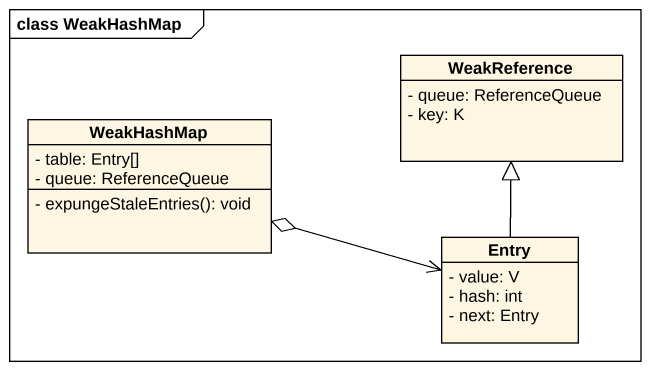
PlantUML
@startuml
mainframe class WeakHashMap
hide circle
hide empty members
skinparam classAttributeIconSize 0
class WeakReference {
  - queue: ReferenceQueue
  - key: K
}
class WeakHashMap {
  - table: Entry[]
  - queue: ReferenceQueue
  - expungeStaleEntries(): void
}
class Entry {
  - value: V
  - hash: int
  - next: Entry
}
Entry -up-|> WeakReference
Entry <-left-o WeakHashMap
@enduml
